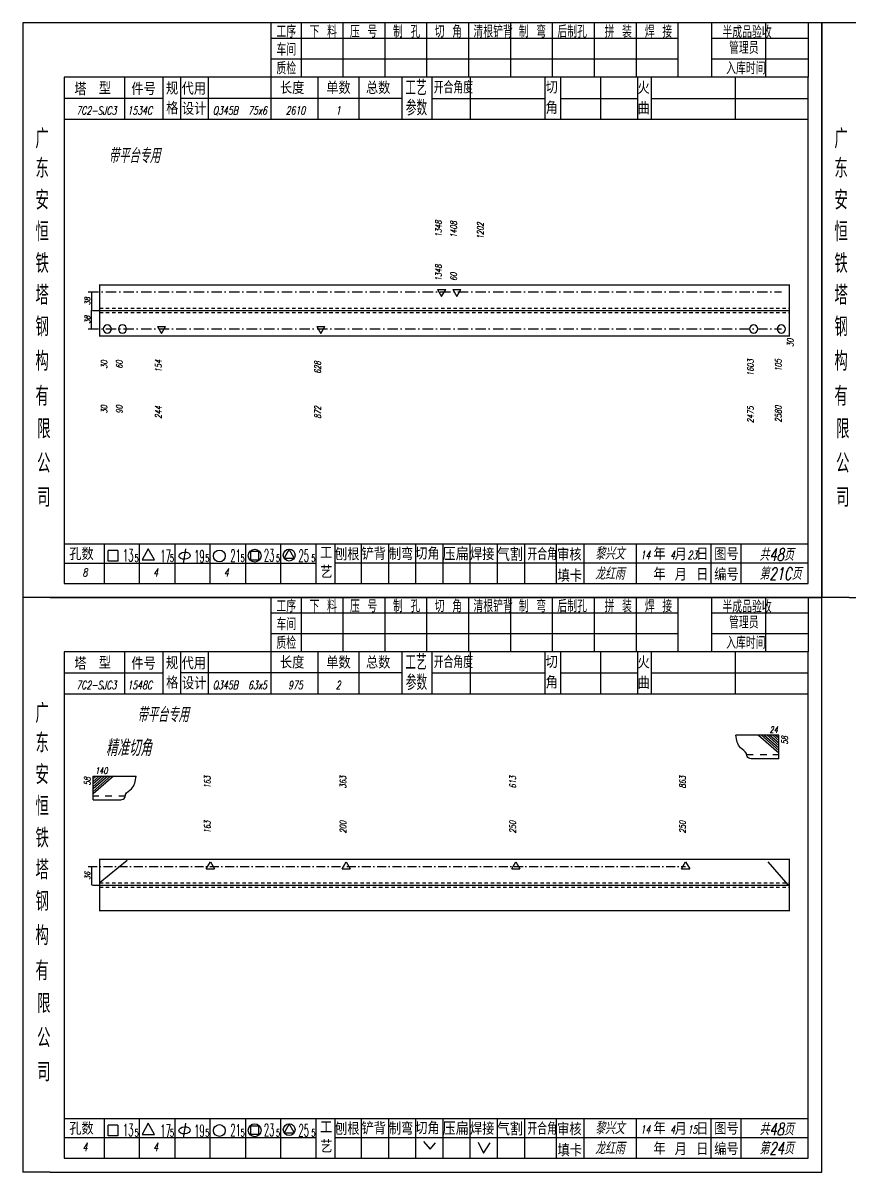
# Model space of a CAD drawing. Header units: millimetres. Extents: x -1378 to 644, y -1773 to 1979.
# Drawn here: x -780.7 to -477.3, y -294.7 to 127.7 of the extents above; entities that cross this region are included whole.
import ezdxf
from ezdxf.enums import TextEntityAlignment as Align

# ---------------------------------------------------------------- set-up
doc = ezdxf.new("R2010")
doc.units = ezdxf.units.MM
doc.linetypes.add('LPY8', pattern=[0.009, 0.005, -0.004])
doc.linetypes.add('LPY9', pattern=[0.025, 0.015, -0.005, 0, -0.005])
for name, color, linetype in [('1', 7, 'Continuous'), ('2', 7, 'Continuous'), ('21', 7, 'Continuous')]:
    doc.layers.add(name, color=color, linetype=linetype)
doc.styles.add('hz', font='txt.shx', dxfattribs={"width": 0.7, "oblique": 12, "bigfont": 'hztxt.shx'})

# ---------------------------------------------------------------- blocks, each defined once
blk = doc.blocks.new('xytfsc')
at = {"color": 243}
for p, q in [((-0.0818, 0.17567), (-0.0818, -0.0355)), ((0.212, 0.17567), (-0.0818, 0.17567)), ((0.00934, 0.17567), (0.00934, 0.15571)), ((0.02044, 0.17567), (0.02044, 0.15571)), ((0.03584, 0.17567), (0.03584, 0.15571)), ((0.05124, 0.17567), (0.05124, 0.15571)), ((0.06664, 0.17567), (0.06664, 0.15571)), ((0.08204, 0.17567), (0.08204, 0.15571)), ((0.09744, 0.17567), (0.09744, 0.15571)), ((0.11284, 0.17567), (0.11284, 0.15571)), ((0.12824, 0.17567), (0.12824, 0.15571)), ((0.14364, 0.17567), (0.14364, 0.15571)), ((0.15904, 0.17567), (0.15904, 0.15571)), ((0.15904, 0.17567), (0.15904, 0.15571)), ((0.17139, 0.17567), (0.17139, 0.1557)), ((0.19125, 0.17567), (0.19125, 0.1557)), ((0.20692, 0.17567), (0.20692, 0.1557)), ((0.212, 0.1457), (0.212, 0.17567)), ((0.15904, 0.16991), (0.00934, 0.16991)), ((0.20692, 0.16991), (0.17139, 0.16991)), ((0.15904, 0.16238), (0.00934, 0.16238)), ((0.20692, 0.16238), (0.17139, 0.16238)), ((-0.0667, 0.1557), (-0.0667, -0.03042)), ((0.20692, 0.1557), (-0.0667, 0.1557)), ((-0.04446, 0.15571), (-0.04446, 0.14021)), ((-0.01376, 0.15577), (-0.01376, 0.14027)), ((0.00934, 0.15571), (0.00934, 0.14021)), ((0.02657, 0.1558), (0.02657, 0.1403)), ((0.0417, 0.1558), (0.0417, 0.1403)), ((0.05749, 0.1557), (0.05749, 0.1402)), ((0.06861, 0.1557), (0.06861, 0.1402)), ((0.08265, 0.1557), (0.08265, 0.1402)), ((0.1101, 0.1557), (0.1101, 0.1402)), ((0.11589, 0.1557), (0.11589, 0.1402)), ((0.13059, 0.1557), (0.13059, 0.1402)), ((0.14414, 0.1557), (0.14414, 0.1402)), ((0.14915, 0.1557), (0.14915, 0.1402)), ((0.18007, 0.1557), (0.18007, 0.1402)), ((0.20692, -0.03042), (0.20692, 0.1557)), ((-0.03023, 0.14789), (-0.0667, 0.14789)), ((0.05749, 0.14795), (-0.02369, 0.14795)), ((0.06861, 0.14795), (0.1101, 0.14795)), ((0.11589, 0.14795), (0.14414, 0.14795)), ((0.14915, 0.14795), (0.2071, 0.14795)), ((0.212, -0.0355), (0.212, 0.1457)), ((0.2071, 0.1402), (-0.0667, 0.1402)), ((-0.0667, -0.0158), (0.20692, -0.0158)), ((-0.05193, -0.0158), (-0.05193, -0.03042)), ((-0.03893, -0.03042), (-0.03893, -0.0158)), ((-0.02593, -0.0158), (-0.02593, -0.03042)), ((-0.01293, -0.03042), (-0.01293, -0.0158)), ((0.00007, -0.0158), (0.00007, -0.03042)), ((0.01307, -0.03028), (0.01307, -0.0158)), ((0.04269, -0.03037), (0.04269, -0.0157)), ((0.05269, -0.03037), (0.05269, -0.0157)), ((0.06269, -0.03037), (0.06269, -0.0157)), ((0.07269, -0.03037), (0.07269, -0.0157)), ((0.08269, -0.03037), (0.08269, -0.0157)), ((0.09269, -0.03037), (0.09269, -0.0157)), ((0.10269, -0.03037), (0.10269, -0.0157)), ((0.1144, -0.03054), (0.1144, -0.01587)), ((0.12461, -0.03053), (0.12461, -0.01587)), ((0.14378, -0.03042), (0.14378, -0.01576)), ((0.17132, -0.03045), (0.17132, -0.01578)), ((0.18234, -0.03043), (0.18234, -0.01576)), ((-0.05048, -0.02216), (-0.05048, -0.01823)), ((-0.04687, -0.01823), (-0.05048, -0.01823)), ((-0.04687, -0.01823), (-0.04687, -0.02216)), ((-0.03572, -0.0176), (-0.03801, -0.0217)), ((-0.03347, -0.02167), (-0.03572, -0.0176)), ((-0.02201, -0.0176), (-0.02294, -0.02301)), ((0.00483, -0.01861), (0.00194, -0.01861)), ((0.00194, -0.02176), (0.00194, -0.01861)), ((0.00483, -0.01861), (0.00483, -0.02176)), ((0.01611, -0.01776), (0.01429, -0.02104)), ((0.01431, -0.02109), (0.01795, -0.02108)), ((0.01792, -0.02102), (0.01611, -0.01776)), ((0.02607, -0.02298), (-0.0667, -0.02298)), ((-0.04687, -0.02216), (-0.05048, -0.02216)), ((-0.038, -0.02172), (-0.03348, -0.02172)), ((0.00483, -0.02176), (0.00194, -0.02176)), ((0.03294, -0.02282), (0.20692, -0.02282)), ((-0.0667, -0.03042), (0.20692, -0.03042)), ((-0.0718, -0.0355), (-0.0818, -0.0355)), ((-0.0718, -0.0355), (0.212, -0.0355))]:
    blk.add_line(p, q, dxfattribs=at)
at = {"color": 25}
for p, q in [((-0.03023, 0.14014), (-0.03023, 0.15564)), ((-0.0237, 0.14025), (-0.0237, 0.15575)), ((0.02607, -0.03028), (0.02607, -0.01568)), ((0.03298, -0.03049), (0.03298, -0.01589))]:
    blk.add_line(p, q, dxfattribs=at)
at = {"color": 243}
for centre, radius in [((-0.00958, -0.02025), 0.00218), ((0.00341, -0.02014), 0.00237), ((0.0161, -0.01993), 0.00218)]:
    blk.add_circle(centre, radius, dxfattribs=at)
blk.add_ellipse((-0.02237, -0.02016), major_axis=(-0.00206, -0.00014), ratio=0.631198, dxfattribs=at)
at = {"color": 243, "style": 'hz'}
for s, height, width, p in [('工序', 0.0045, 0.7, (0.01141, 0.17026)), ('下 料', 0.0045, 0.7, (0.0236, 0.17026)), ('压 号', 0.0045, 0.7, (0.03845, 0.17026)), ('制 孔', 0.0045, 0.7, (0.05426, 0.17026)), ('切 角', 0.0045, 0.7, (0.0696, 0.17026)), ('清根铲背 ', 0.0045, 0.7, (0.08385, 0.17026)), (' 制 弯', 0.0045, 0.7, (0.09772, 0.17026)), (' 后制孔', 0.0045, 0.7, (0.11191, 0.17026)), ('拼 装', 0.0045, 0.7, (0.13207, 0.17026)), (' 焊 接', 0.0045, 0.7, (0.14407, 0.17026)), ('半成品验收', 0.0045, 0.7, (0.17541, 0.17009)), ('管理员', 0.0045, 0.7, (0.17787, 0.16428)), ('车间', 0.0045, 0.7, (0.01141, 0.16365)), ('质检', 0.0045, 0.7, (0.01141, 0.15676)), ('入库时间', 0.0045, 0.7, (0.17677, 0.15681)), ('工艺', 0.0056, 0.7, (0.0588, 0.14906)), ('开合角度', 0.0045, 0.7, (0.06923, 0.14974)), ('参数', 0.0056, 0.7, (0.05897, 0.14164)), ('广', 0.007, 0.7, (-0.0772, 0.1296)), ('东', 0.007, 0.7, (-0.0772, 0.11874)), ('安', 0.007, 0.7, (-0.0772, 0.10709)), ('恒', 0.007, 0.7, (-0.0772, 0.09543)), ('铁', 0.007, 0.7, (-0.0772, 0.08376)), ('塔', 0.007, 0.7, (-0.0772, 0.07209)), ('钢', 0.007, 0.7, (-0.0772, 0.06049)), ('构', 0.007, 0.7, (-0.0772, 0.04788)), ('有', 0.007, 0.7, (-0.0772, 0.035)), ('限', 0.007, 0.7, (-0.07659, 0.02293)), ('公', 0.007, 0.7, (-0.07659, 0.01032)), ('司', 0.007, 0.7, (-0.07659, -0.00223)), ('开合角', 0.0045, 0.7, (0.10368, -0.02179)), ('13', 0.0045, 0.5, (-0.04503, -0.02227)), ('5', 0.00269, 0.6, (-0.04077, -0.02242)), ('17', 0.0045, 0.5, (-0.0313, -0.02254)), ('5', 0.00269, 0.6, (-0.02777, -0.02242)), ('19', 0.0045, 0.5, (-0.01885, -0.0226)), ('5', 0.00269, 0.6, (-0.01477, -0.02242)), ('21', 0.0045, 0.5, (-0.00553, -0.02238)), ('5', 0.00269, 0.6, (-0.00177, -0.02242)), ('23', 0.0045, 0.5, (0.00679, -0.02228)), ('5', 0.00269, 0.6, (0.01123, -0.02242)), ('25', 0.0045, 0.5, (0.01952, -0.02242)), ('5', 0.00269, 0.6, (0.02423, -0.02242))]:
    blk.add_text(s, height=height, dxfattribs=dict(at, width=width)).set_placement(p)
for s, height, p in [('塔', 0.0045, (-0.06291, 0.14913)), ('型', 0.0045, (-0.0539, 0.14943)), ('单数', 0.0045, (0.02972, 0.14955)), ('总数', 0.0045, (0.04431, 0.14954)), ('孔数', 0.0045, (-0.06478, -0.02179)), ('压扁', 0.0048, (0.07253, -0.02192)), ('气割', 0.0048, (0.09248, -0.0221)), ('图号', 0.0045, (0.1724, -0.0218)), ('编号', 0.0045, (0.1724, -0.0293))]:
    blk.add_text(s, height=height, dxfattribs=at).set_placement(p)
at = {"color": 25, "style": 'hz'}
for s, p in [('件号', (-0.04194, 0.14917)), ('规', (-0.02923, 0.14934)), ('代用', (-0.02348, 0.14927)), ('长度', (0.01268, 0.14955)), ('切', (0.11039, 0.14973)), ('火', (0.14418, 0.14957)), ('格', (-0.02915, 0.14213)), ('设计', (-0.02335, 0.14189)), ('角', (0.11039, 0.14223)), ('曲', (0.14418, 0.14207)), ('铲背', (0.04269, -0.02169)), ('制弯', (0.05274, -0.02179)), ('切角', (0.06243, -0.02161)), ('焊接', (0.08256, -0.02181)), ('年', (0.15005, -0.0217)), ('工', (0.02741, -0.02128)), ('刨根', (0.03296, -0.02187)), ('审核', (0.11462, -0.022)), ('月', (0.15785, -0.02184)), ('日', (0.16576, -0.02182)), ('艺', (0.02749, -0.02838)), ('填卡', (0.1148, -0.02977)), ('年', (0.15005, -0.02918)), ('月', (0.15785, -0.02932)), ('日', (0.16576, -0.0293))]:
    blk.add_text(s, height=0.0045, dxfattribs=at).set_placement(p)
blk = doc.blocks.new('li8')
at = {"layer": '21', "color": 7, "linetype": 'LPY8'}
blk.add_line((0, 0), (1, 0), dxfattribs=at)
blk = doc.blocks.new('bo')
at = {"color": 211}
for p, q in [((-1, -0.58), (0, 1.15)), ((0, 1.15), (1, -0.58)), ((-1, -0.58), (1, -0.58))]:
    blk.add_line(p, q, dxfattribs=at)
blk = doc.blocks.new('li9')
at = {"layer": '21', "color": 210, "linetype": 'LPY9'}
blk.add_line((0, 0), (1, 0), dxfattribs=at)
blk = doc.blocks.new('zxw')
at = {"color": 243}
for p, q in [((-0.00001, 0.00001), (-0.00001, -0.0097)), ((0, 0), (0.01126, 0)), ((0, -0.00165), (0.00235, -0.00165)), ((0.00489, -0.00164), (0.00759, -0.00164)), ((0.01041, -0.00164), (0.01311, -0.00164)), ((-0.00001, -0.0097), (0.01749, -0.0097))]:
    blk.add_line(p, q, dxfattribs=at)
at = {"color": 1}
for p, q in [((0.00709, -0.00969), (-0.00001, -0.00348)), ((0.00598, -0.00969), (-0.00001, -0.0045)), ((0.00832, -0.0097), (0.00001, -0.00249)), ((0.00475, -0.00969), (-0.00001, -0.00554)), ((0.00365, -0.00969), (-0.00001, -0.00653)), ((0.00246, -0.00969), (-0.00001, -0.00757)), ((0.00127, -0.00969), (-0.00001, -0.00859))]:
    blk.add_line(p, q, dxfattribs=at)
at = {"color": 243}
blk.add_open_spline([(0.01126, 0), (0.01192, -0.00022), (0.01303, -0.0006), (0.01315, -0.00304), (0.01677, -0.00465), (0.01723, -0.00777), (0.01749, -0.0097)], degree=3, knots=[0, 0, 0, 0, 0.0026033, 0.00435104, 0.0090985, 0.01666132, 0.01666132, 0.01666132, 0.01666132], dxfattribs=at)
blk = doc.blocks.new('co')
at = {"color": 211}
blk.add_circle((0, 0), 1, dxfattribs=at)

msp = doc.modelspace()

# ---------------------------------------------------------------- linework, layer by layer
at = {"layer": '1', "color": 7}
for p, q in [((-752.3505, -188.1306), (-742.3102, -180.065)), ((-499.3233, -189.0496), (-506.6732, -180.7133)), ((-633.3426, -283.4342), (-630.9305, -286.306)), ((-630.9305, -286.306), (-628.929, -283.8958)), ((-613.276, -283.7419), (-611.3258, -287.7418)), ((-611.3258, -287.7418), (-608.8624, -283.9471))]:
    msp.add_line(p, q, dxfattribs=at)
at = {"layer": '2', "color": 7}
for p, q in [((-755.4803, 28.8269), (-755.4803, 22.0269)), ((-755.4803, 15.2269), (-755.4803, 22.0269)), ((-755.0803, 22.0269), (-692.4803, 22.0269)), ((-755.0803, 22.0269), (-692.4803, 22.0269)), ((-752.4803, 22.0269), (-498.8803, 22.0269)), ((-755.4803, -182.3731), (-755.4803, -189.1731)), ((-755.0803, -189.1731), (-692.4803, -189.1731)), ((-752.4803, -189.1731), (-498.8803, -189.1731))]:
    msp.add_line(p, q, dxfattribs=at)
at = {"layer": '2', "color": 7, "const_width": 0.5}
for points in [[(-752.4803, 12.6269), (-498.8803, 12.6269), (-498.8803, 31.4269), (-752.4803, 31.4269)], [(-752.4803, -179.7731), (-498.8803, -179.7731), (-498.8803, -198.5731), (-752.4803, -198.5731)]]:
    msp.add_lwpolyline(points, close=True, dxfattribs=at)

# ---------------------------------------------------------------- block references
at = {"layer": '1', "color": 7}
for name, p, xscale, yscale, zscale in [('xytfsc', (-698.8803, -47.9731), 1000, 1000, 1000), ('xytfsc', (-405.0803, -47.9731), 1000, 1000, 1000), ('xytfsc', (-698.8803, -259.1731), 1000, 1000, 1000), ('bo', (-711.7794, -182.3731), 1.5, 1.5, 1.5), ('bo', (-661.8397, -182.3731), 1.5, 1.5, 1.5), ('bo', (-599.4151, -182.3731), 1.5, 1.5, 1.5), ('bo', (-536.9905, -182.3731), 1.5, 1.5, 1.5), ('li9', (-756.6803, -182.3731), 219.689772307692, 219.689772307692, 219.689772307692)]:
    msp.add_blockref(name, p, dxfattribs=dict(at, xscale=xscale, yscale=yscale, zscale=zscale))
at = {"layer": '1', "color": 7, "rotation": 180}
for name, p, xscale, yscale, zscale in [('bo', (-626.7413, 28.8269), -1.500000000000057, 1.500000000000057, 1.5), ('bo', (-621.1446, 28.8269), -1.500000000000057, 1.500000000000057, 1.5), ('li9', (-756.6803, 28.8269), -254.885057471264, 254.8850574712631, 254.885057471264), ('li9', (-756.6803, 15.2269), -254.885057471264, 254.8850574712631, 254.885057471264), ('co', (-749.6819, 15.2269), -1.500000000000057, 1.500000000000057, 1.5), ('co', (-744.0852, 15.2269), -1.500000000000057, 1.500000000000057, 1.5), ('bo', (-729.7204, 15.2269), -1.500000000000057, 1.500000000000057, 1.5), ('bo', (-671.1417, 15.2269), -1.500000000000057, 1.500000000000057, 1.5), ('co', (-511.9975, 15.2269), -1.500000000000057, 1.500000000000057, 1.5), ('co', (-501.7952, 15.2269), -1.500000000000057, 1.500000000000057, 1.5), ('zxw', (-502.7666, -142.8238), 900, 900, 900), ('zxw', (-754.8517, -157.9033), -900, 900, 900)]:
    msp.add_blockref(name, p, dxfattribs=dict(at, xscale=xscale, yscale=yscale, zscale=zscale))
at = {"layer": '2', "color": 7, "xscale": -253.6000000000001, "yscale": 253.5999999999987, "zscale": 253.6, "rotation": 180}
for p in [(-752.4803, 22.8269), (-752.4803, 21.2269)]:
    msp.add_blockref('li8', p, dxfattribs=at)
at = {"layer": '2', "color": 7, "xscale": 253.6, "yscale": 253.6, "zscale": 253.6}
for p in [(-752.4803, -188.3731), (-752.4803, -189.9731)]:
    msp.add_blockref('li8', p, dxfattribs=at)

# ---------------------------------------------------------------- texts
at = {"color": 134, "style": 'hz', "oblique": 12, "width": 0.7}
for p in [(-730.3035, 76.1795), (-719.7664, -129.307)]:
    msp.add_text('带平台专用', height=5.4, dxfattribs=at).set_placement(p, align=Align.RIGHT)
at = {"layer": '1', "color": 7, "style": 'hz', "oblique": 12, "width": 0.7}
for s, height, p in [('7C2-SJC3', 3, (-753.6803, 94.0269)), ('1534C', 3, (-737.6803, 94.0269)), ('Q345B  75x6 ', 3, (-699.9803, 94.0269)), ('2610', 3, (-680.4803, 94.0269)), ('1', 3, (-664.7803, 94.0269)), ('黎兴文', 4.5, (-564.8803, -69.5731)), ('14', 3, (-551.7803, -69.3731)), ('4', 3, (-541.7803, -69.3731)), ('23', 3, (-534.4803, -69.3731)), ('8', 3, (-757.8803, -75.7731)), ('4', 3, (-731.8803, -75.7731)), ('4', 3, (-705.8803, -75.7731)), ('龙红雨', 4.5, (-564.8803, -76.9731)), ('7C2-SJC3', 3, (-753.6803, -117.1731)), ('1548C', 3, (-737.6803, -117.1731)), ('Q345B  63x5 ', 3, (-699.9803, -117.1731)), ('975', 3, (-680.4803, -117.1731)), ('2', 3, (-664.7803, -117.1731)), ('精准切角', 6, (-741.8456, -141.7862)), ('黎兴文', 4.5, (-564.8803, -280.7731)), ('14', 3, (-551.7803, -280.5731)), ('4', 3, (-541.7803, -280.5731)), ('15', 3, (-534.4803, -280.5731)), ('4', 3, (-757.8803, -286.9731)), ('4', 3, (-731.8803, -286.9731)), ('龙红雨', 4.5, (-564.8803, -288.1731))]:
    msp.add_text(s, height=height, dxfattribs=at).set_placement(p, align=Align.CENTER)
for s, p in [('1348', (-626.7413, 55.0936)), ('1408', (-621.1446, 54.8252)), ('1202', (-611.3393, 54.3589)), ('1348', (-626.7413, 38.8936)), ('60', (-621.1446, 35.9419))]:
    msp.add_text(s, height=2.3, rotation=90, dxfattribs=at).set_placement(p, align=Align.RIGHT)
for s, p in [('30', (-497.3377, 8.6119)), ('30', (-749.6819, 0.6119)), ('60', (-744.0852, 0.6119)), ('154', (-729.7204, -0.7298)), ('628', (-671.1417, -1.2664)), ('1603', (-511.9975, -2.0714)), ('105', (-501.7952, -0.4614)), ('30', (-749.6819, -15.8881)), ('90', (-744.0852, -15.8881)), ('244', (-729.7204, -17.7664)), ('872', (-671.1417, -17.7664)), ('2475', (-511.9975, -19.3764)), ('2580', (-501.7952, -19.1081)), ('58', (-499.4666, -137.5072)), ('58', (-755.8517, -152.5866)), ('163', (-711.7794, -153.6731)), ('363', (-661.8397, -153.6731)), ('613', (-599.4151, -153.6731)), ('863', (-536.9905, -153.6731)), ('163', (-711.7794, -170.1731)), ('200', (-661.8397, -170.1731)), ('250', (-599.4151, -170.1731)), ('250', (-536.9905, -170.1731))]:
    msp.add_text(s, height=2.3, rotation=90, dxfattribs=at).set_placement(p)
for s, height, p in [('共48页', 4.5, (-509.8803, -69.9731)), ('第21C页', 4.5, (-509.8803, -76.9731)), ('24', 2.3, (-506.15, -133.2238)), ('140', 2.3, (-754.1517, -148.3033)), ('共48页', 4.5, (-509.8803, -281.1731)), ('第24页', 4.5, (-509.8803, -288.1731))]:
    msp.add_text(s, height=height, dxfattribs=at).set_placement(p)
at = {"layer": '2', "color": 7, "style": 'hz', "oblique": 12, "width": 0.7}
for s, p in [('38', (-755.9803, 25.4269)), ('38', (-755.9803, 18.6269)), ('36', (-755.9803, -185.7731))]:
    msp.add_text(s, height=2, rotation=90, dxfattribs=at).set_placement(p, align=Align.CENTER)

doc.saveas('drawing.dxf')
